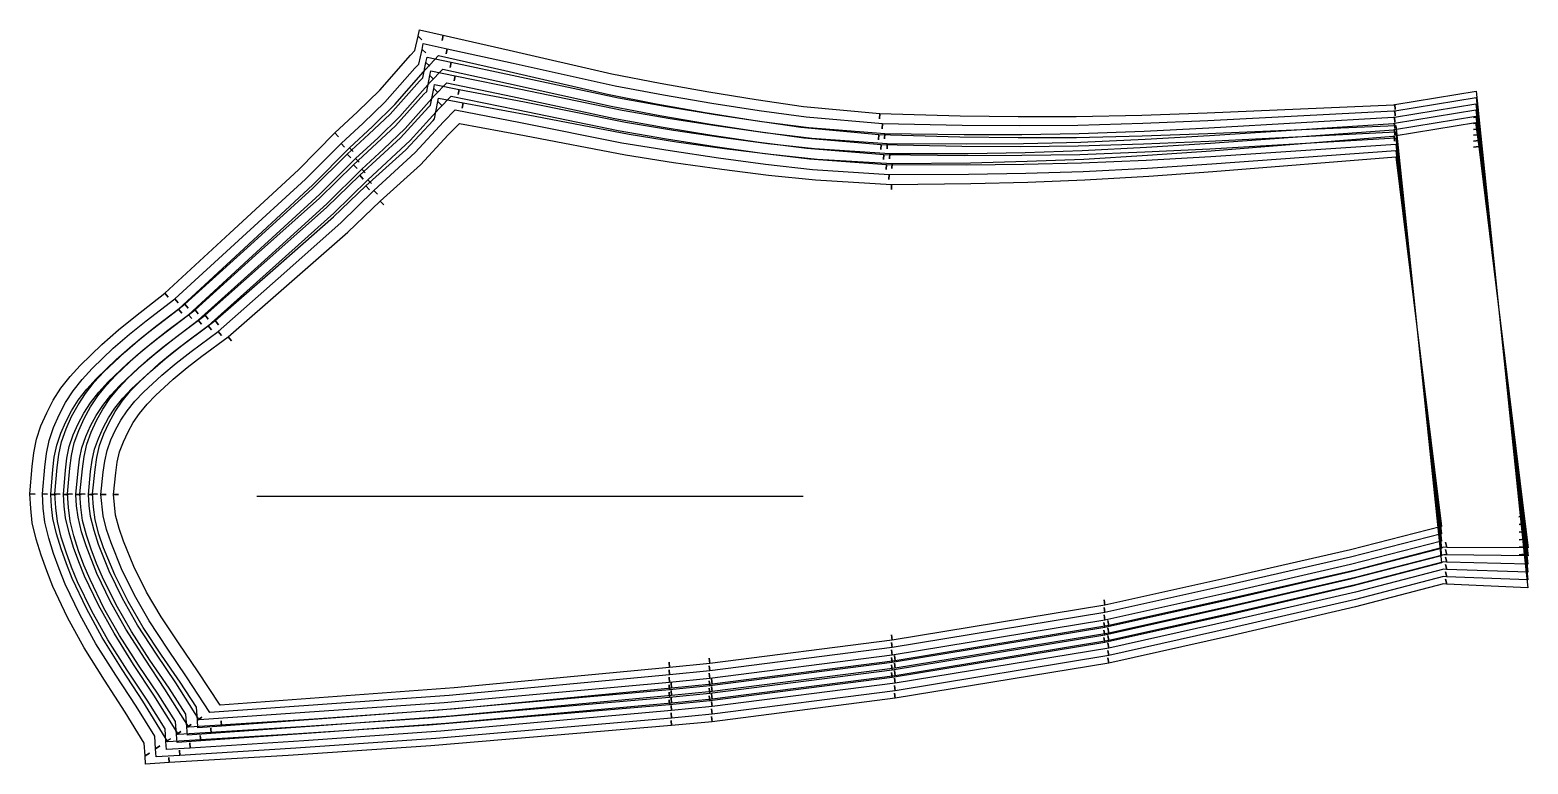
# Model space of a CAD drawing. Header units: inches. Extents: x 0 to 28.3, y 0 to 13.9.
import ezdxf

# ---------------------------------------------------------------- set-up
doc = ezdxf.new("R2010")
doc.units = ezdxf.units.IN

msp = doc.modelspace()

# ---------------------------------------------------------------- linework, layer by layer
at = {"layer": 'T001L001'}
for points in [[(2.159, 0.393), (1.799, 0.978), (1.405, 1.583), (1.023, 2.195), (0.711, 2.765), (0.434, 3.353), (0.316, 3.647), (0.21, 3.946), (0.117, 4.248), (0.043, 4.556), (0.014, 4.826), (0, 5.099), (0.098, 5.097), (0, 5.099), (0.04, 5.62), (0.072, 5.878), (0.122, 6.133), (0.208, 6.387), (0.316, 6.632), (0.44, 6.869), (0.584, 7.095), (0.758, 7.318), (0.948, 7.528), (1.356, 7.922), (1.669, 8.196), (1.992, 8.458), (2.547, 8.89), (2.611, 8.815), (2.547, 8.89), (3.775, 10.026), (5.069, 11.222), (5.756, 11.917), (5.825, 11.846), (5.756, 11.917), (6.185, 12.317), (6.604, 12.726), (7.181, 13.386), (7.267, 13.476), (7.327, 13.744), (7.398, 13.676), (7.327, 13.744), (7.353, 13.861), (7.801, 13.76), (7.779, 13.664), (7.801, 13.76), (9.049, 13.48), (10.982, 13.035), (11.898, 12.855), (12.816, 12.692), (13.708, 12.545), (14.603, 12.417), (16.047, 12.281), (16.041, 12.182), (16.047, 12.281), (17.56, 12.239), (18.656, 12.225), (19.752, 12.226), (20.988, 12.254), (22.223, 12.297), (25.746, 12.45), (25.769, 12.454), (25.774, 12.356), (25.769, 12.454), (27.302, 12.708), (27.353, 12.221), (27.255, 12.211), (27.353, 12.221), (28.212, 3.96), (28.115, 3.949), (28.212, 3.96), (28.278, 3.327), (26.75, 3.398), (26.725, 3.493), (26.75, 3.398), (26.687, 3.401), (25.024, 2.969), (22.7, 2.429), (20.371, 1.906), (20.352, 2.003), (20.371, 1.906), (16.333, 1.242), (16.319, 1.34), (16.333, 1.242), (12.879, 0.8), (12.868, 0.898), (12.879, 0.8), (12.112, 0.725), (12.103, 0.823), (12.112, 0.725), (7.567, 0.341), (4.876, 0.163), (2.629, 0.027), (2.623, 0.125), (2.629, 0.027), (2.183, 0), (2.174, 0.154), (2.258, 0.206), (2.174, 0.154), (2.159, 0.393)], [(2.356, 0.529), (2.006, 1.091), (1.62, 1.678), (1.246, 2.272), (0.939, 2.825), (0.667, 3.397), (0.551, 3.683), (0.446, 3.973), (0.354, 4.268), (0.281, 4.567), (0.251, 4.832), (0.236, 5.099), (0.334, 5.097), (0.236, 5.099), (0.278, 5.608), (0.31, 5.861), (0.36, 6.11), (0.445, 6.357), (0.552, 6.596), (0.674, 6.827), (0.815, 7.047), (0.987, 7.263), (1.172, 7.467), (1.573, 7.85), (1.878, 8.115), (2.194, 8.369), (2.736, 8.787), (2.8, 8.711), (2.736, 8.787), (3.937, 9.886), (5.202, 11.044), (5.873, 11.717), (5.941, 11.646), (5.873, 11.717), (6.292, 12.104), (6.702, 12.5), (7.267, 13.14), (7.342, 13.218), (7.402, 13.495), (7.473, 13.427), (7.402, 13.495), (7.425, 13.603), (7.877, 13.505), (7.856, 13.409), (7.877, 13.505), (9.121, 13.235), (11.048, 12.806), (11.96, 12.634), (12.875, 12.479), (13.764, 12.338), (14.655, 12.218), (16.093, 12.093), (16.087, 11.994), (16.093, 12.093), (17.599, 12.062), (18.69, 12.056), (19.781, 12.066), (21.01, 12.102), (22.239, 12.154), (25.745, 12.332), (25.767, 12.335), (25.771, 12.237), (25.767, 12.335), (27.301, 12.588), (27.352, 12.108), (27.255, 12.097), (27.352, 12.108), (28.212, 4.103), (28.114, 4.092), (28.212, 4.103), (28.279, 3.476), (26.749, 3.536), (26.724, 3.632), (26.749, 3.536), (26.688, 3.539), (25.024, 3.108), (22.699, 2.57), (20.371, 2.048), (20.352, 2.144), (20.371, 2.048), (16.333, 1.384), (16.319, 1.481), (16.333, 1.384), (12.879, 0.942), (12.868, 1.04), (12.879, 0.942), (12.112, 0.866), (12.103, 0.964), (12.112, 0.866), (7.662, 0.482), (5.022, 0.302), (2.827, 0.164), (2.82, 0.263), (2.827, 0.164), (2.38, 0.137), (2.371, 0.29), (2.454, 0.341), (2.371, 0.29), (2.356, 0.529)], [(2.605, 0.42), (2.133, 1.187), (1.743, 1.785), (1.366, 2.39), (1.065, 2.939), (0.799, 3.504), (0.688, 3.78), (0.589, 4.061), (0.501, 4.345), (0.432, 4.634), (0.407, 4.862), (0.395, 5.091), (0.493, 5.09), (0.395, 5.091), (0.432, 5.56), (0.46, 5.793), (0.505, 6.022), (0.581, 6.246), (0.676, 6.462), (0.786, 6.671), (0.913, 6.871), (1.074, 7.077), (1.25, 7.271), (1.628, 7.636), (1.929, 7.9), (2.24, 8.152), (2.802, 8.59), (2.866, 8.515), (2.802, 8.59), (4.042, 9.737), (5.343, 10.939), (6.032, 11.636), (6.101, 11.566), (6.032, 11.636), (6.465, 12.04), (6.889, 12.453), (7.472, 13.121), (7.715, 13.376), (8.962, 13.096), (10.902, 12.649), (11.825, 12.468), (12.75, 12.304), (13.651, 12.155), (14.554, 12.026), (16.023, 11.887), (16.017, 11.789), (16.023, 11.887), (17.553, 11.845), (18.655, 11.831), (19.757, 11.833), (20.997, 11.861), (22.237, 11.904), (25.787, 12.058), (26.646, 3.797), (24.931, 3.352), (22.615, 2.814), (20.295, 2.293), (20.276, 2.389), (20.295, 2.293), (16.276, 1.632), (16.262, 1.729), (16.276, 1.632), (12.835, 1.191), (12.824, 1.289), (12.835, 1.191), (12.076, 1.117), (12.067, 1.215), (12.076, 1.117), (7.538, 0.733), (5.072, 0.57), (2.605, 0.42)], [(2.552, 0.666), (2.214, 1.204), (1.836, 1.773), (1.469, 2.348), (1.168, 2.886), (0.9, 3.44), (0.785, 3.718), (0.682, 4), (0.592, 4.287), (0.519, 4.578), (0.488, 4.837), (0.472, 5.099), (0.57, 5.097), (0.472, 5.099), (0.515, 5.597), (0.548, 5.843), (0.598, 6.086), (0.682, 6.327), (0.787, 6.56), (0.908, 6.784), (1.047, 6.998), (1.215, 7.208), (1.397, 7.406), (1.789, 7.777), (2.088, 8.034), (2.397, 8.28), (2.926, 8.683), (2.989, 8.607), (2.926, 8.683), (4.098, 9.746), (5.334, 10.865), (5.99, 11.517), (6.058, 11.445), (5.99, 11.517), (6.399, 11.891), (6.8, 12.274), (7.352, 12.893), (7.416, 12.959), (7.476, 13.247), (7.547, 13.179), (7.476, 13.247), (7.497, 13.345), (7.953, 13.25), (7.932, 13.153), (7.953, 13.25), (9.193, 12.991), (11.114, 12.577), (12.023, 12.413), (12.934, 12.265), (13.819, 12.132), (14.707, 12.018), (16.139, 11.904), (16.134, 11.806), (16.139, 11.904), (17.638, 11.885), (18.723, 11.887), (19.809, 11.905), (21.032, 11.95), (22.254, 12.01), (25.743, 12.213), (25.764, 12.217), (25.769, 12.119), (25.764, 12.217), (27.299, 12.469), (27.352, 11.995), (27.254, 11.984), (27.352, 11.995), (28.211, 4.246), (28.113, 4.235), (28.211, 4.246), (28.28, 3.626), (26.749, 3.675), (26.724, 3.77), (26.749, 3.675), (26.69, 3.677), (25.024, 3.247), (22.699, 2.71), (20.371, 2.19), (20.352, 2.286), (20.371, 2.19), (16.333, 1.526), (16.319, 1.623), (16.333, 1.526), (12.879, 1.084), (12.868, 1.181), (12.879, 1.084), (12.113, 1.008), (12.103, 1.106), (12.113, 1.008), (7.757, 0.623), (5.168, 0.441), (3.024, 0.302), (3.018, 0.4), (3.024, 0.302), (2.577, 0.273), (2.568, 0.424), (2.651, 0.477), (2.568, 0.424), (2.552, 0.666)], [(2.802, 0.558), (2.339, 1.302), (1.957, 1.882), (1.587, 2.469), (1.293, 3.001), (1.031, 3.55), (0.922, 3.818), (0.824, 4.09), (0.738, 4.366), (0.669, 4.646), (0.644, 4.868), (0.631, 5.091), (0.73, 5.09), (0.631, 5.091), (0.669, 5.548), (0.698, 5.774), (0.743, 5.997), (0.817, 6.214), (0.911, 6.424), (1.019, 6.627), (1.143, 6.821), (1.301, 7.02), (1.473, 7.209), (1.843, 7.562), (2.137, 7.818), (2.441, 8.062), (2.99, 8.485), (3.053, 8.41), (2.99, 8.485), (4.203, 9.595), (5.474, 10.759), (6.148, 11.435), (6.216, 11.364), (6.148, 11.435), (6.571, 11.826), (6.985, 12.226), (7.556, 12.873), (7.793, 13.12), (9.037, 12.851), (10.97, 12.42), (11.89, 12.247), (12.812, 12.09), (13.709, 11.948), (14.609, 11.827), (16.072, 11.699), (16.066, 11.601), (16.072, 11.699), (17.595, 11.668), (18.691, 11.662), (19.788, 11.672), (21.022, 11.709), (22.256, 11.76), (25.787, 11.94), (26.646, 3.934), (24.931, 3.49), (22.615, 2.954), (20.295, 2.435), (20.276, 2.531), (20.295, 2.435), (16.276, 1.774), (16.262, 1.871), (16.276, 1.774), (12.835, 1.333), (12.824, 1.431), (12.835, 1.333), (12.076, 1.258), (12.067, 1.356), (12.076, 1.258), (7.632, 0.874), (5.218, 0.71), (2.802, 0.558)], [(2.749, 0.802), (2.421, 1.317), (2.051, 1.867), (1.692, 2.425), (1.396, 2.946), (1.134, 3.484), (1.02, 3.753), (0.918, 4.028), (0.829, 4.306), (0.756, 4.588), (0.725, 4.842), (0.707, 5.099), (0.806, 5.097), (0.707, 5.099), (0.753, 5.585), (0.786, 5.826), (0.837, 6.063), (0.92, 6.297), (1.023, 6.523), (1.143, 6.742), (1.279, 6.95), (1.444, 7.153), (1.622, 7.345), (2.006, 7.705), (2.298, 7.953), (2.6, 8.19), (3.116, 8.579), (3.178, 8.503), (3.116, 8.579), (4.26, 9.606), (5.466, 10.687), (6.108, 11.317), (6.175, 11.245), (6.108, 11.317), (6.898, 12.048), (7.437, 12.647), (7.49, 12.701), (7.551, 13), (7.621, 12.931), (7.551, 13), (7.568, 13.087), (8.028, 12.994), (8.009, 12.898), (8.028, 12.994), (9.265, 12.746), (11.179, 12.349), (12.085, 12.192), (12.993, 12.052), (13.875, 11.926), (14.759, 11.819), (16.185, 11.716), (16.181, 11.618), (16.185, 11.716), (17.676, 11.708), (18.757, 11.718), (19.837, 11.744), (21.054, 11.798), (22.27, 11.867), (25.742, 12.095), (25.761, 12.098), (25.767, 12), (25.761, 12.098), (27.298, 12.351), (27.351, 11.883), (27.253, 11.872), (27.351, 11.883), (28.211, 4.389), (28.113, 4.378), (28.211, 4.389), (28.281, 3.777), (26.748, 3.814), (26.724, 3.909), (26.748, 3.814), (26.691, 3.815), (25.023, 3.385), (22.699, 2.85), (20.371, 2.331), (20.352, 2.428), (20.371, 2.331), (16.333, 1.667), (16.319, 1.765), (16.333, 1.667), (12.879, 1.225), (12.868, 1.323), (12.879, 1.225), (12.113, 1.15), (12.104, 1.248), (12.113, 1.15), (7.853, 0.763), (5.315, 0.58), (3.223, 0.439), (3.216, 0.537), (3.223, 0.439), (2.776, 0.409), (2.766, 0.56), (2.849, 0.613), (2.766, 0.56), (2.749, 0.802)], [(2.999, 0.695), (2.545, 1.416), (2.172, 1.978), (1.809, 2.547), (1.52, 3.063), (1.264, 3.595), (1.06, 4.119), (0.975, 4.387), (0.907, 4.659), (0.881, 4.874), (0.868, 5.091), (0.966, 5.09), (0.868, 5.091), (0.907, 5.535), (0.936, 5.755), (0.98, 5.971), (1.054, 6.182), (1.146, 6.386), (1.252, 6.583), (1.374, 6.771), (1.529, 6.964), (1.696, 7.146), (2.058, 7.489), (2.345, 7.735), (2.642, 7.971), (3.178, 8.38), (3.241, 8.304), (3.178, 8.38), (4.363, 9.454), (5.605, 10.58), (6.264, 11.233), (6.331, 11.162), (6.264, 11.233), (6.677, 11.612), (7.082, 11.999), (7.64, 12.625), (7.872, 12.864), (9.111, 12.606), (11.039, 12.191), (11.955, 12.025), (12.874, 11.876), (13.768, 11.742), (14.664, 11.627), (16.12, 11.511), (16.116, 11.413), (16.12, 11.511), (17.637, 11.491), (18.728, 11.494), (19.819, 11.511), (21.047, 11.557), (22.274, 11.617), (25.787, 11.822), (26.646, 4.072), (24.931, 3.629), (22.615, 3.094), (20.295, 2.576), (20.276, 2.673), (20.295, 2.576), (16.276, 1.915), (16.262, 2.013), (16.276, 1.915), (12.835, 1.475), (12.824, 1.573), (12.835, 1.475), (12.076, 1.4), (12.067, 1.498), (12.076, 1.4), (7.727, 1.015), (5.363, 0.849), (2.999, 0.695)], [(2.945, 0.939), (2.629, 1.43), (2.266, 1.962), (1.915, 2.501), (1.625, 3.006), (1.367, 3.527), (1.255, 3.788), (1.155, 4.055), (1.066, 4.324), (0.994, 4.599), (0.962, 4.848), (0.943, 5.099), (1.042, 5.097), (0.943, 5.099), (0.99, 5.573), (1.024, 5.808), (1.075, 6.04), (1.157, 6.267), (1.259, 6.487), (1.377, 6.7), (1.511, 6.902), (1.672, 7.099), (1.847, 7.285), (2.222, 7.632), (2.508, 7.872), (2.802, 8.101), (3.305, 8.476), (3.367, 8.399), (3.305, 8.476), (4.422, 9.466), (5.599, 10.509), (6.225, 11.117), (6.292, 11.045), (6.225, 11.117), (6.996, 11.822), (7.523, 12.4), (7.564, 12.442), (7.625, 12.753), (7.694, 12.684), (7.625, 12.753), (7.639, 12.829), (8.104, 12.739), (8.086, 12.642), (8.104, 12.739), (9.336, 12.501), (11.245, 12.12), (12.147, 11.971), (13.052, 11.838), (13.931, 11.719), (14.811, 11.62), (16.231, 11.528), (16.228, 11.43), (16.231, 11.528), (17.715, 11.531), (18.79, 11.55), (19.865, 11.583), (21.076, 11.646), (22.285, 11.724), (25.74, 11.977), (25.758, 11.98), (25.765, 11.881), (25.758, 11.98), (27.296, 12.233), (27.35, 11.771), (27.253, 11.759), (27.35, 11.771), (28.21, 4.534), (28.112, 4.522), (28.21, 4.534), (28.282, 3.929), (26.748, 3.953), (26.723, 4.048), (26.748, 3.953), (26.693, 3.953), (25.023, 3.524), (22.699, 2.99), (20.371, 2.473), (20.352, 2.57), (20.371, 2.473), (16.333, 1.809), (16.319, 1.906), (16.333, 1.809), (12.879, 1.367), (12.868, 1.465), (12.879, 1.367), (12.113, 1.292), (12.104, 1.39), (12.113, 1.292), (7.948, 0.904), (5.461, 0.719), (3.421, 0.577), (3.414, 0.675), (3.421, 0.577), (2.973, 0.546), (2.963, 0.694), (3.045, 0.747), (2.963, 0.694), (2.945, 0.939)], [(3.196, 0.833), (2.752, 1.531), (2.386, 2.075), (2.031, 2.625), (1.748, 3.125), (1.496, 3.64), (1.295, 4.148), (1.211, 4.408), (1.144, 4.672), (1.118, 4.881), (1.104, 5.091), (1.202, 5.09), (1.104, 5.091), (1.144, 5.522), (1.174, 5.736), (1.218, 5.946), (1.291, 6.15), (1.381, 6.348), (1.485, 6.539), (1.604, 6.721), (1.756, 6.908), (1.92, 7.084), (2.273, 7.415), (2.553, 7.653), (2.843, 7.881), (3.366, 8.275), (3.428, 8.199), (3.366, 8.275), (4.523, 9.313), (5.736, 10.4), (6.379, 11.032), (6.447, 10.96), (6.379, 11.032), (7.178, 11.771), (7.724, 12.377), (7.951, 12.608), (9.186, 12.36), (11.107, 11.961), (12.02, 11.803), (12.936, 11.662), (13.826, 11.535), (14.719, 11.427), (16.169, 11.323), (16.166, 11.224), (16.169, 11.323), (17.679, 11.314), (18.764, 11.325), (19.85, 11.35), (21.072, 11.405), (22.293, 11.474), (25.787, 11.704), (26.646, 4.21), (24.931, 3.768), (22.615, 3.235), (20.295, 2.718), (20.277, 2.815), (20.295, 2.718), (16.276, 2.057), (16.262, 2.154), (16.276, 2.057), (12.835, 1.617), (12.824, 1.714), (12.835, 1.617), (12.076, 1.542), (12.067, 1.64), (12.076, 1.542), (7.821, 1.156), (3.196, 0.833)], [(3.141, 1.075), (2.836, 1.543), (2.482, 2.057), (2.138, 2.577), (1.853, 3.066), (1.6, 3.57), (1.391, 4.081), (1.303, 4.343), (1.232, 4.609), (1.199, 4.853), (1.179, 5.099), (1.278, 5.097), (1.179, 5.099), (1.228, 5.562), (1.262, 5.791), (1.313, 6.016), (1.395, 6.238), (1.496, 6.452), (1.611, 6.658), (1.743, 6.854), (1.901, 7.044), (2.072, 7.224), (2.439, 7.56), (2.718, 7.791), (3.005, 8.012), (3.495, 8.372), (3.557, 8.296), (3.495, 8.372), (4.584, 9.326), (5.731, 10.331), (6.342, 10.917), (6.409, 10.845), (6.342, 10.917), (7.094, 11.597), (7.609, 12.154), (7.638, 12.184), (7.698, 12.507), (7.768, 12.438), (7.698, 12.507), (7.71, 12.571), (8.18, 12.484), (8.162, 12.387), (8.18, 12.484), (9.408, 12.256), (11.31, 11.891), (12.209, 11.75), (13.111, 11.624), (13.986, 11.513), (14.863, 11.421), (16.277, 11.34), (16.274, 11.242), (16.277, 11.34), (17.754, 11.354), (18.824, 11.381), (19.893, 11.422), (21.097, 11.494), (22.301, 11.58), (25.738, 11.858), (25.755, 11.861), (25.763, 11.763), (25.755, 11.861), (27.293, 12.116), (27.35, 11.66), (27.252, 11.648), (27.35, 11.66), (28.209, 4.678), (28.111, 4.666), (28.209, 4.678), (28.282, 4.082), (26.747, 4.091), (26.723, 4.187), (26.747, 4.091), (26.695, 4.092), (25.023, 3.663), (22.699, 3.131), (20.37, 2.615), (20.352, 2.711), (20.37, 2.615), (16.333, 1.951), (16.319, 2.048), (16.333, 1.951), (12.879, 1.509), (12.868, 1.606), (12.879, 1.509), (12.114, 1.433), (12.104, 1.531), (12.114, 1.433), (8.043, 1.045), (5.607, 0.858), (3.619, 0.715), (3.611, 0.813), (3.619, 0.715), (3.17, 0.683), (3.16, 0.828), (3.242, 0.882), (3.16, 0.828), (3.141, 1.075)], [(3.393, 0.971), (2.958, 1.646), (2.6, 2.171), (2.253, 2.704), (1.975, 3.186), (1.728, 3.685), (1.531, 4.177), (1.447, 4.428), (1.381, 4.685), (1.34, 5.091), (1.438, 5.091), (1.34, 5.091), (1.381, 5.509), (1.411, 5.716), (1.456, 5.92), (1.527, 6.119), (1.616, 6.31), (1.718, 6.495), (1.835, 6.67), (1.983, 6.851), (2.143, 7.022), (2.488, 7.341), (2.761, 7.571), (3.044, 7.79), (3.554, 8.17), (3.616, 8.094), (3.554, 8.17), (4.683, 9.171), (5.867, 10.22), (6.495, 10.83), (6.562, 10.759), (6.495, 10.83), (7.275, 11.544), (7.808, 12.129), (8.03, 12.352), (9.261, 12.115), (11.176, 11.732), (12.085, 11.582), (12.998, 11.448), (13.885, 11.328), (14.774, 11.228), (16.218, 11.134), (16.215, 11.036), (16.218, 11.134), (17.72, 11.137), (18.801, 11.156), (19.881, 11.189), (21.097, 11.253), (22.311, 11.331), (25.787, 11.585), (26.646, 4.348), (24.931, 3.907), (22.615, 3.375), (20.295, 2.86), (20.277, 2.956), (20.295, 2.86), (16.276, 2.199), (16.262, 2.296), (16.276, 2.199), (12.835, 1.758), (12.824, 1.856), (12.835, 1.758), (12.076, 1.684), (12.066, 1.781), (12.076, 1.684), (7.916, 1.297), (3.393, 0.971)], [(3.589, 1.109), (3.164, 1.76), (2.815, 2.268), (2.475, 2.782), (2.203, 3.248), (1.961, 3.731), (1.766, 4.206), (1.684, 4.449), (1.618, 4.697), (1.576, 5.091), (1.674, 5.091), (1.576, 5.091), (1.619, 5.497), (1.649, 5.697), (1.693, 5.895), (1.764, 6.087), (1.851, 6.272), (1.951, 6.451), (2.066, 6.62), (2.21, 6.795), (2.367, 6.959), (2.703, 7.267), (2.97, 7.488), (3.245, 7.7), (3.742, 8.065), (3.804, 7.989), (3.742, 8.065), (4.843, 9.03), (5.998, 10.041), (6.611, 10.629), (6.678, 10.557), (6.611, 10.629), (7.371, 11.317), (7.893, 11.881), (8.108, 12.097), (9.335, 11.869), (11.244, 11.503), (12.151, 11.36), (13.06, 11.234), (13.943, 11.121), (14.83, 11.028), (16.267, 10.946), (16.265, 10.848), (16.267, 10.946), (17.762, 10.961), (18.837, 10.987), (19.912, 11.029), (21.121, 11.101), (22.33, 11.188), (25.787, 11.467), (26.646, 4.486), (24.931, 4.046), (22.615, 3.515), (20.295, 3.001), (20.277, 3.098), (20.295, 3.001), (16.276, 2.34), (16.262, 2.438), (16.276, 2.34), (12.835, 1.9), (12.824, 1.998), (12.835, 1.9), (12.076, 1.825), (12.066, 1.923), (12.076, 1.825), (8.01, 1.438), (3.589, 1.109)], [(4.281, 5.06), (14.597, 5.06)]]:
    msp.add_lwpolyline(points, dxfattribs=at)

doc.saveas('drawing.dxf')
